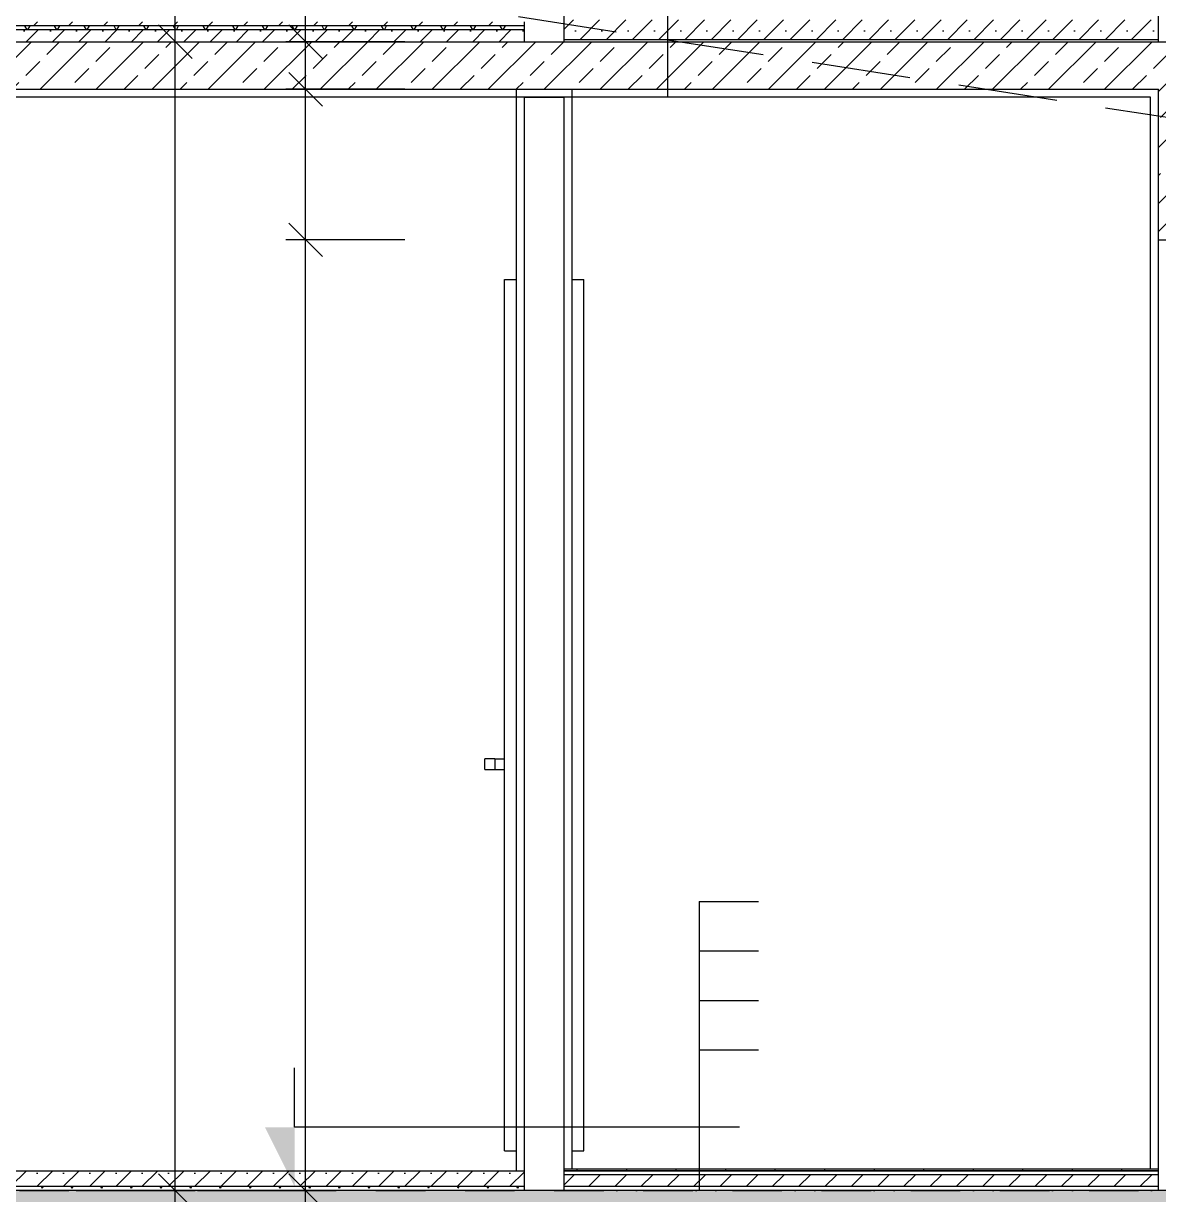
# Model space of a CAD drawing. Header units: metres. Extents: x -220 to 294, y -29 to 18.
# Drawn here: x -3.648 to -0.782, y -7.81 to -4.854 of the extents above; entities that cross this region are included whole.
import ezdxf

# ---------------------------------------------------------------- set-up
doc = ezdxf.new("R2010")
doc.units = ezdxf.units.M
doc.header["$MEASUREMENT"] = 0
doc.linetypes.add('DASHED2', pattern=[0.375, 0.25, -0.125])
doc.linetypes.add('DASHED4', pattern=[0.1875, 0.125, -0.0625])
for name, color, linetype in [('Cizgi', 7, 'Continuous'), ('Olculendirme', 7, 'Continuous'), ('Rota', 7, 'Continuous'), ('Standart', 7, 'Continuous'), ('Tarama', 7, 'Continuous')]:
    doc.layers.add(name, color=color, linetype=linetype)

msp = doc.modelspace()

# ---------------------------------------------------------------- hatches: boundary and pattern name
at = {"layer": 'Standart', "linetype": 'Continuous', "lineweight": -3}
msp.add_hatch(color=216, dxfattribs=at).paths.add_polyline_path([(-2.9632, -7.79), (-3.0382, -7.64), (-2.9632, -7.64)])
at = {"layer": 'Tarama', "linetype": 'Continuous', "lineweight": -3}
h = msp.add_hatch(dxfattribs=at)
h.set_pattern_fill('SACNCR', color=58, scale=0.5, style=0)
h.paths.add_polyline_path([(-0.783, -4.895), (-2.283, -4.895), (-2.283, -4.845), (-0.783, -4.845)])
h = msp.add_hatch(dxfattribs=at)
h.set_pattern_fill('ANSI31', color=58, scale=0.5, style=0)
h.paths.add_polyline_path([(-2.383, -4.86), (-5.033, -4.86), (-5.033, -4.85), (-2.383, -4.85)])
h = msp.add_hatch(dxfattribs=at)
h.set_pattern_fill('TRIANG', color=58, scale=0.2, style=0)
h.paths.add_polyline_path([(-2.383, -4.87), (-5.033, -4.87), (-5.033, -4.86), (-2.383, -4.86)])
h = msp.add_hatch(dxfattribs=at)
h.set_pattern_fill('SACNCR', color=58, scale=0.5, style=0)
h.paths.add_polyline_path([(-2.383, -4.9), (-5.033, -4.9), (-5.033, -4.87), (-2.383, -4.87)])
h = msp.add_hatch(dxfattribs=at)
h.set_pattern_fill('ANSI33', color=58, scale=0.4, style=0)
h.paths.add_polyline_path([(-0.783, -5.02), (-4.933, -5.02), (-4.933, -4.9), (-0.783, -4.9)])
h = msp.add_hatch(dxfattribs=at)
h.set_pattern_fill('DOTS', color=38, scale=0.8, style=0)
h.paths.add_polyline_path([(-0.783, -4.9), (-2.283, -4.9), (-2.283, -4.895), (-0.783, -4.895)])
h = msp.add_hatch(dxfattribs=at)
h.set_pattern_fill('ANSI33', color=58, scale=0.4, style=0)
h.paths.add_polyline_path([(-0.533, -5.4), (-0.783, -5.4), (-0.783, -4.9), (-0.533, -4.9)])
h = msp.add_hatch(dxfattribs=at)
h.set_pattern_fill('NET', color=163, style=0)
h.paths.add_polyline_path([(-0.783, -7.75), (-2.283, -7.75), (-2.283, -7.745), (-0.783, -7.745)])
h = msp.add_hatch(dxfattribs=at)
h.set_pattern_fill('SACNCR', color=58, scale=0.5, style=0)
h.paths.add_polyline_path([(-2.383, -7.79), (-4.933, -7.79), (-4.933, -7.75), (-2.383, -7.75)])
h = msp.add_hatch(dxfattribs=at)
h.set_pattern_fill('DOTS', color=58, scale=0.8, style=0)
h.paths.add_polyline_path([(-0.783, -7.76), (-2.283, -7.76), (-2.283, -7.75), (-0.783, -7.75)])
h = msp.add_hatch(dxfattribs=at)
h.set_pattern_fill('SACNCR', color=58, scale=0.5, style=0)
h.paths.add_polyline_path([(-0.783, -7.79), (-2.283, -7.79), (-2.283, -7.76), (-0.783, -7.76)])
h = msp.add_hatch(dxfattribs=at)
h.set_pattern_fill('ANSI33', color=58, scale=0.4, style=0)
h.paths.add_polyline_path([(-5.683, -7.8), (-5.683, -8.5), (1.867, -8.5), (1.867, -10), (4.567, -10), (4.567, -8.5), (8.9658, -8.5), (8.9658, -8.2), (13.217, -8.2), (13.4194, -8.2), (13.4194, -7.8), (4.297, -7.8), (4.317, -9.3), (2.117, -9.3), (2.117, -7.8)])
h = msp.add_hatch(dxfattribs=at)
h.set_pattern_fill('TRIANG', color=58, scale=0.2, style=0)
h.paths.add_polyline_path([(-2.383, -7.8), (-4.933, -7.8), (-4.933, -7.79), (-2.383, -7.79)])
h = msp.add_hatch(dxfattribs=at)
h.set_pattern_fill('DOTS', color=58, scale=0.8, style=0)
h.paths.add_polyline_path([(-0.783, -7.8), (-2.283, -7.8), (-2.283, -7.79), (-0.783, -7.79)])

# ---------------------------------------------------------------- linework, layer by layer
at = {"layer": 'Cizgi', "color": 166, "linetype": 'Continuous', "lineweight": -3}
for points in [[(-2.283, -4.9), (-2.283, -4.83)], [(-0.783, -4.9), (-0.783, -4.83)], [(-2.383, -4.9), (-2.383, -4.85)], [(-2.383, -5.04), (-2.283, -5.04)], [(-2.383, -7.75), (-2.383, -5.04)], [(-2.283, -7.745), (-2.283, -5.04)], [(-0.783, -7.745), (-0.783, -5.4)], [(-2.283, -7.8), (-2.283, -7.745)], [(-0.783, -7.8), (-0.783, -7.745)], [(-2.383, -7.8), (-2.383, -7.75)], [(-2.283, -7.8), (-2.383, -7.8)], [(-0.633, -7.8), (-0.783, -7.8)]]:
    msp.add_lwpolyline(points, dxfattribs=at)
at = {"layer": 'Cizgi', "color": 38, "linetype": 'Continuous', "lineweight": -3}
for points in [[(-2.383, -4.86), (-4.933, -4.86)], [(-2.383, -4.87), (-4.933, -4.87)], [(-0.783, -4.895), (-2.283, -4.895)], [(-0.783, -7.75), (-2.283, -7.75)], [(-0.783, -7.76), (-2.283, -7.76)], [(-2.383, -7.79), (-4.933, -7.79)], [(-0.783, -7.79), (-2.283, -7.79)]]:
    msp.add_lwpolyline(points, dxfattribs=at)
at = {"layer": 'Cizgi', "color": 73, "linetype": 'DASHED4', "lineweight": -3}
for points in [[(-5.233, -4.9), (13.4543, -4.9)], [(-5.233, -7.8), (13.4694, -7.8)]]:
    msp.add_lwpolyline(points, dxfattribs=at)
at = {"layer": 'Cizgi', "color": 7, "linetype": 'Continuous', "lineweight": -3}
for points in [[(-5.033, -4.9), (-2.383, -4.9)], [(-2.383, -4.9), (-2.283, -4.9)], [(-2.283, -4.9), (-1.7628, -4.9)], [(-1.7628, -4.9), (-0.783, -4.9)], [(-0.783, -4.9), (-0.633, -4.9)], [(-4.933, -5.02), (-0.9326, -5.02)], [(-0.9326, -5.02), (-0.783, -5.02)], [(-0.783, -5.0416), (-0.783, -5.02)], [(-0.783, -5.4), (-0.783, -5.0416)], [(-0.783, -5.4), (-0.633, -5.4)]]:
    msp.add_lwpolyline(points, dxfattribs=at)
at = {"layer": 'Cizgi', "color": 241, "linetype": 'Continuous', "lineweight": -3}
for points in [[(-2.403, -5.02), (-2.263, -5.02)], [(-2.403, -5.04), (-2.403, -5.02)], [(-2.263, -5.04), (-2.263, -5.02)], [(-0.803, -5.04), (-4.913, -5.04)], [(-2.403, -7.7), (-2.403, -5.04)], [(-2.263, -7.7), (-2.263, -5.04)], [(-0.803, -7.745), (-0.803, -5.04)], [(-2.403, -7.75), (-2.403, -7.7)], [(-2.263, -7.745), (-2.263, -7.7)]]:
    msp.add_lwpolyline(points, dxfattribs=at)
at = {"layer": 'Cizgi', "color": 98, "linetype": 'Continuous', "lineweight": -3}
for points in [[(-2.433, -5.5), (-2.403, -5.5)], [(-2.433, -6.71), (-2.433, -5.5)], [(-2.263, -5.5), (-2.233, -5.5)], [(-2.233, -7.7), (-2.233, -5.5)], [(-2.458, -6.71), (-2.483, -6.71)], [(-2.483, -6.7375), (-2.483, -6.71)], [(-2.458, -6.71), (-2.433, -6.71)], [(-2.458, -6.71), (-2.458, -6.7375)], [(-2.433, -6.7375), (-2.433, -6.71)], [(-2.483, -6.7375), (-2.458, -6.7375)], [(-2.458, -6.7375), (-2.433, -6.7375)], [(-2.433, -7.7), (-2.433, -6.7375)], [(-2.433, -7.7), (-2.403, -7.7)], [(-2.263, -7.7), (-2.233, -7.7)]]:
    msp.add_lwpolyline(points, dxfattribs=at)
at = {"layer": 'Cizgi', "color": 59, "linetype": 'Continuous', "lineweight": -3}
for points in [[(-2.283, -7.745), (-2.263, -7.745)], [(-2.263, -7.745), (-0.803, -7.745)], [(-0.803, -7.745), (-0.783, -7.745)], [(-4.913, -7.75), (-2.403, -7.75)], [(-2.403, -7.75), (-2.383, -7.75)], [(-2.383, -7.8), (-4.933, -7.8)], [(-0.783, -7.8), (-2.283, -7.8)]]:
    msp.add_lwpolyline(points, dxfattribs=at)
at = {"layer": 'Olculendirme', "color": 47, "linetype": 'Continuous', "lineweight": -3}
for points in [[(-3.2643, -8.83), (-3.2643, 12.58)], [(-2.9354, -7.88), (-2.9354, 12.58)], [(-3.5143, -4.9), (-3.2143, -4.9)], [(-2.6854, -4.9), (-2.9854, -4.9)], [(-2.6854, -5.02), (-2.9854, -5.02)], [(-2.6854, -5.4), (-2.9854, -5.4)], [(-2.9354, -8.83), (-2.9354, -7.72)], [(-3.5143, -7.8), (-3.2143, -7.8)], [(-3.1854, -7.8), (-2.8854, -7.8)], [(-2.6854, -7.8), (-2.9854, -7.8)]]:
    msp.add_lwpolyline(points, dxfattribs=at)
at = {"layer": 'Olculendirme', "color": 59, "linetype": 'Continuous', "lineweight": -3}
for points in [[(-3.3068, -4.8576), (-3.2219, -4.9424)], [(-2.9779, -4.8576), (-2.893, -4.9424)], [(-2.9779, -4.9776), (-2.893, -5.0624)], [(-2.9779, -5.3576), (-2.893, -5.4424)], [(-3.3068, -7.7576), (-3.2219, -7.8424)], [(-2.9779, -7.7576), (-2.893, -7.8424)], [(-2.9779, -7.7576), (-2.893, -7.8424)]]:
    msp.add_lwpolyline(points, dxfattribs=at)
at = {"layer": 'Rota', "color": 95, "linetype": 'DASHED2', "lineweight": -3}
msp.add_lwpolyline([(8.9658, -6.6), (-5.183, -4.4057)], dxfattribs=at)
at = {"layer": 'Rota', "color": 7, "linetype": 'Continuous', "lineweight": -3}
msp.add_lwpolyline([(2.117, -7.8), (-5.183, -7.8)], dxfattribs=at)
at = {"layer": 'Standart', "color": 58, "linetype": 'Continuous', "lineweight": -3}
for points in [[(-2.0216, -3.905), (-2.0216, -5.04)], [(-1.9421, -7.07), (-1.9421, -7.8)], [(-1.9421, -7.07), (-1.7921, -7.07)], [(-1.9421, -7.195), (-1.7921, -7.195)], [(-1.9421, -7.32), (-1.7921, -7.32)], [(-1.9421, -7.445), (-1.7921, -7.445)]]:
    msp.add_lwpolyline(points, dxfattribs=at)
at = {"layer": 'Standart', "color": 216, "linetype": 'Continuous', "lineweight": -3}
for points in [[(-2.9632, -7.64), (-2.9632, -7.49)], [(-1.8401, -7.64), (-2.9632, -7.64)]]:
    msp.add_lwpolyline(points, dxfattribs=at)

doc.saveas('drawing.dxf')
